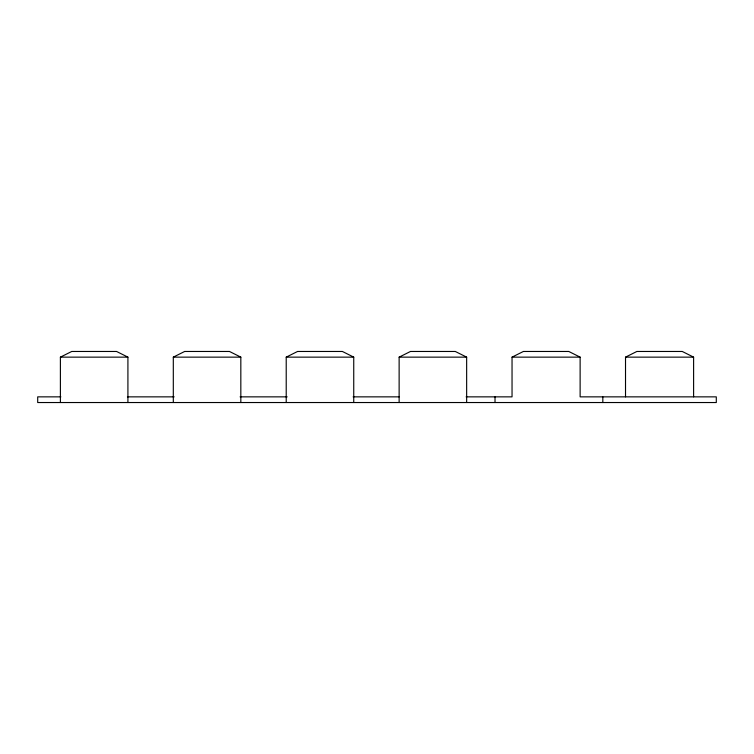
<?xml version="1.0" encoding="UTF-8"?>
<svg xmlns="http://www.w3.org/2000/svg" width="754" height="754" viewBox="0 0 754 754"><rect width="100%" height="100%" fill="white"/><g stroke="black" fill="none" stroke-linecap="round" stroke-linejoin="round"><path stroke-width="1.13" d="M60.395 402.532L60.395 357.142L71.743 351.468L116.568 351.468L127.916 357.142L127.916 402.532M173.307 402.532L173.307 357.142L184.655 351.468L229.48 351.468L240.828 357.142L240.828 402.532M286.218 402.532L286.218 357.142L297.566 351.468L342.391 351.468L353.739 357.142L353.739 402.532M399.13 402.532L399.13 357.142L410.478 351.468L455.303 351.468L466.651 357.142L466.651 402.532M466.123 396.858L512.041 396.858L512.041 357.142L523.389 351.468L568.78 351.468L580.128 357.142L580.128 396.858L716.3 396.858L716.3 402.532L37.7 402.532L37.7 396.858L60.876 396.858M625.518 396.858L625.518 357.142L636.866 351.468L682.257 351.468L693.605 357.142L693.605 396.858M60.395 357.142L127.916 357.142M173.307 357.142L240.828 357.142M286.218 357.142L353.739 357.142M399.13 357.142L466.651 357.142M512.041 357.142L580.128 357.142M625.518 357.142L693.605 357.142M127.435 396.858L174.155 396.858M240.083 396.858L287.18 396.858M353.108 396.858L399.13 396.858M602.823 396.858L602.823 402.532M495.02 396.858L495.02 402.532"/></g></svg>
